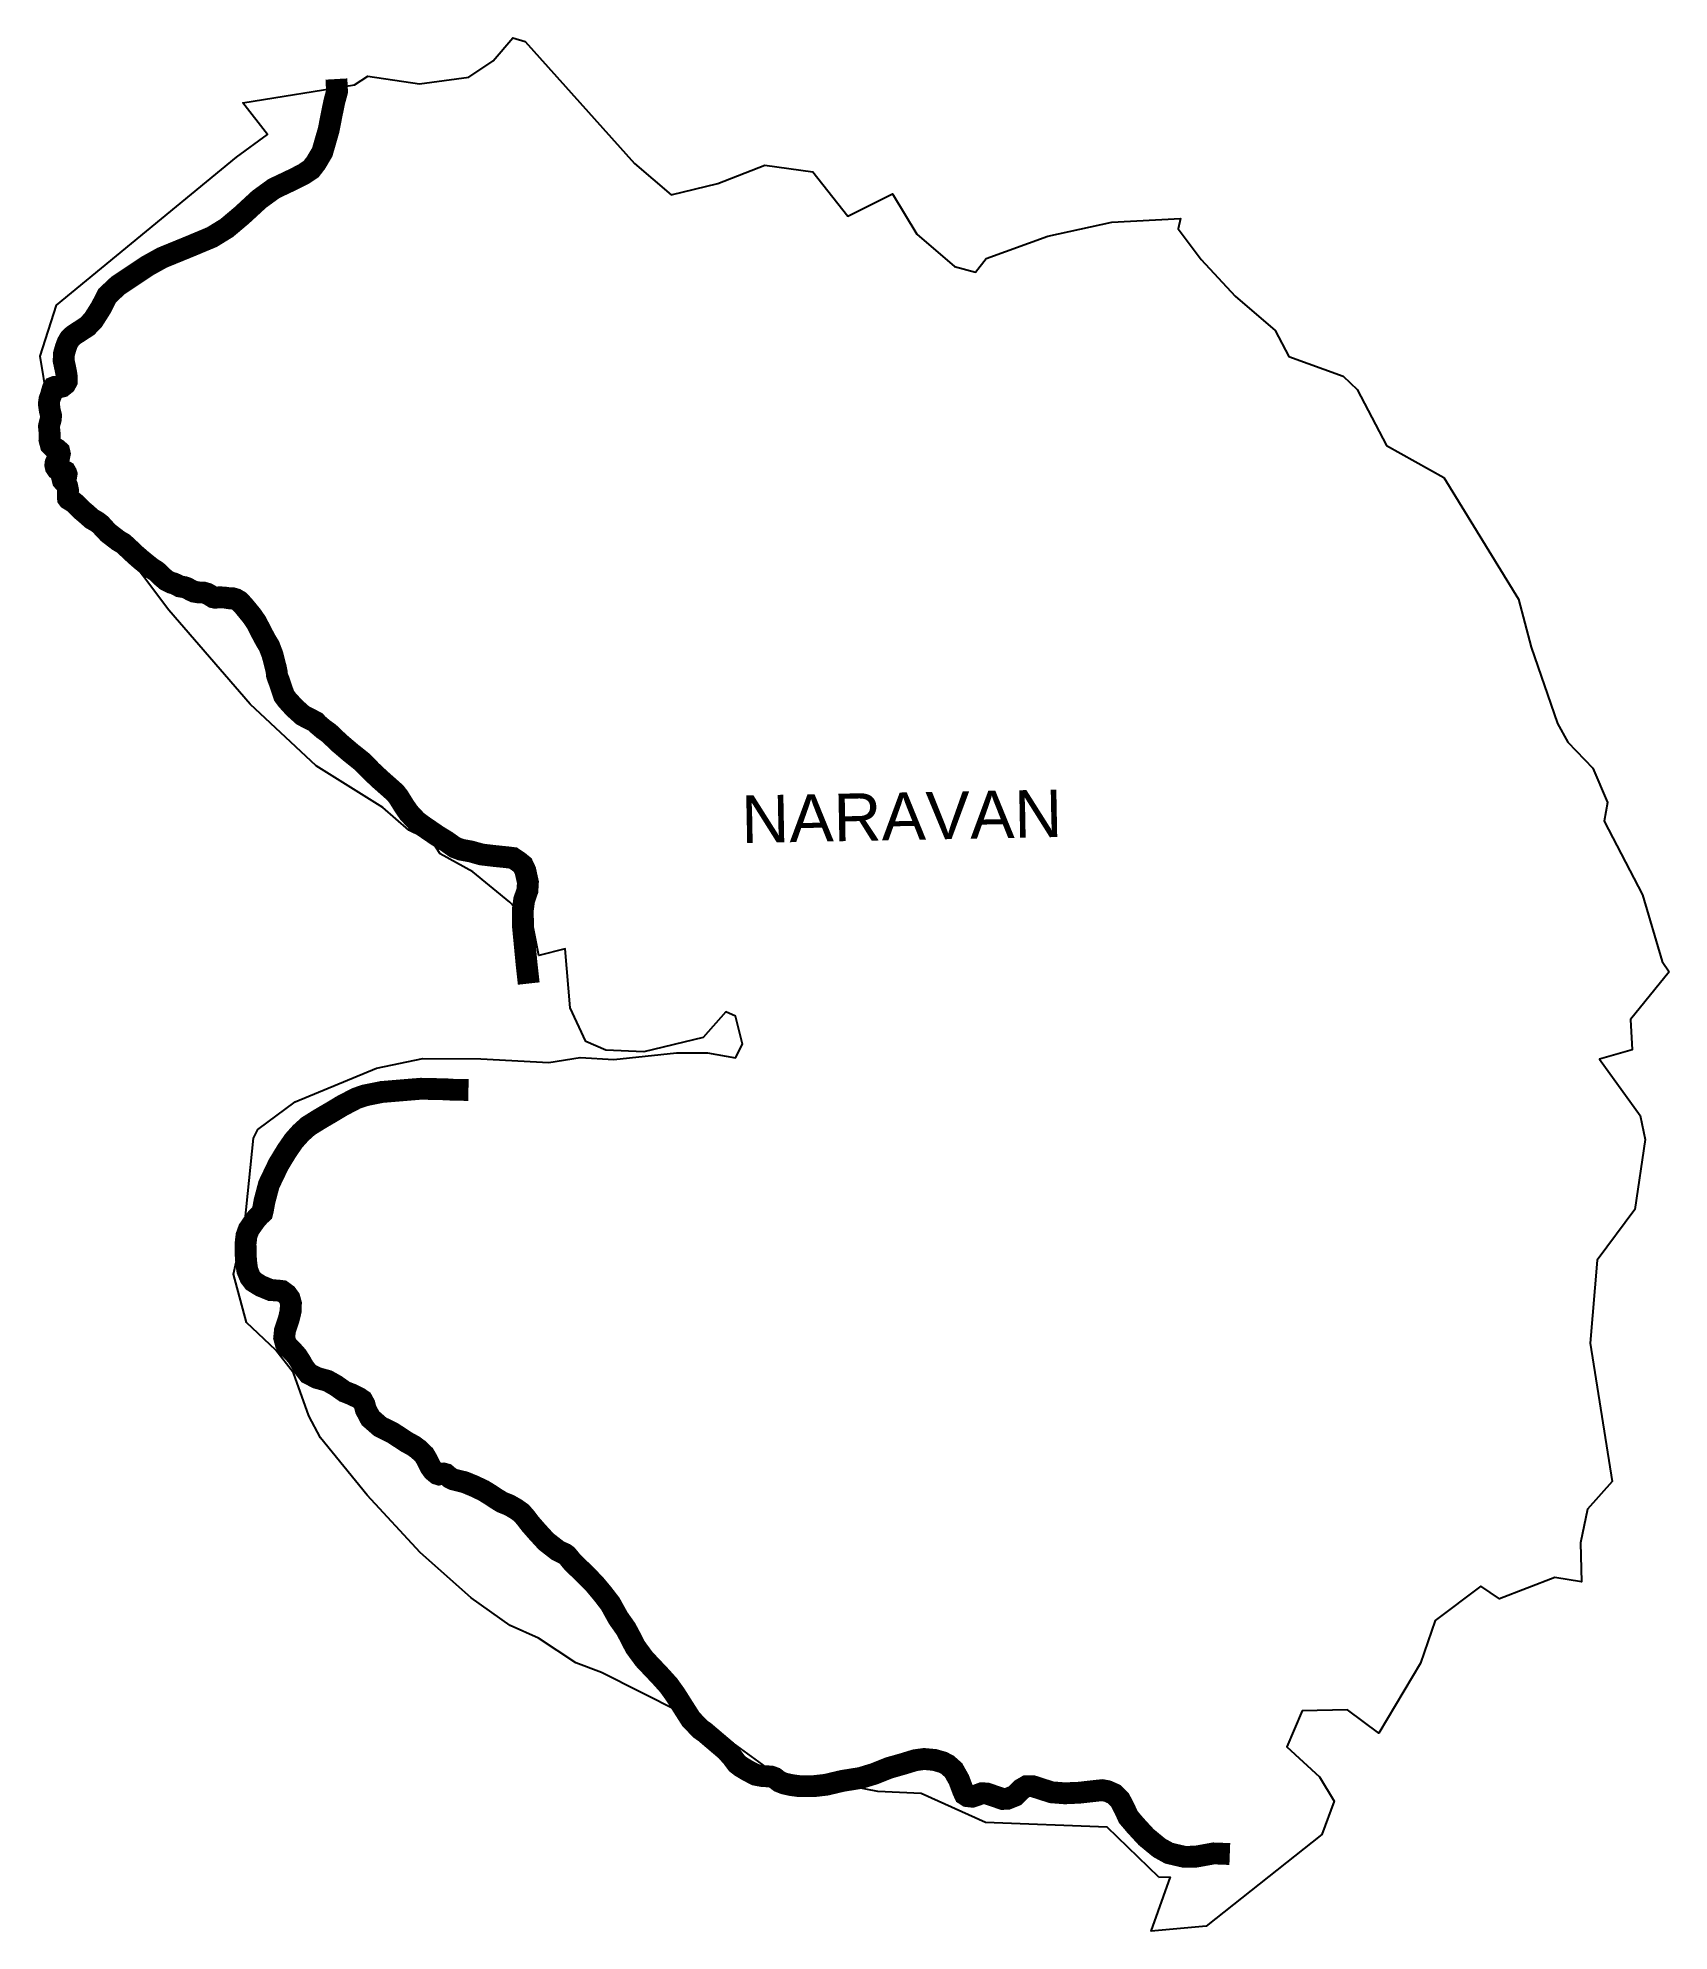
# Model space of a CAD drawing. Header units: metres. Extents: x 310271 to 314003, y 1915374 to 1919706.
import ezdxf

# ---------------------------------------------------------------- set-up
doc = ezdxf.new("R2010")
doc.units = ezdxf.units.M
for name, color, linetype in [('NATURALLY PROTECTED', 3, 'Continuous'), ('village', 3, 'Continuous'), ('VILLAGE NAME', 250, 'Continuous')]:
    doc.layers.add(name, color=color, linetype=linetype)
doc.styles.get("Standard").update_dxf_attribs({"font": 'calibri.ttf'})

msp = doc.modelspace()

# ---------------------------------------------------------------- linework, layer by layer
at = {"layer": 'NATURALLY PROTECTED', "color": 116, "true_color": 0x136734, "const_width": 50, "flags": 128}
for points in [[(310954.2, 1919611.3), (310954.7, 1919602.5), (310955.7, 1919582.7), (310949.4, 1919559.4), (310943.8, 1919532), (310936.4, 1919494.5), (310922, 1919444.3), (310907.4, 1919419.6), (310896.5, 1919405.4), (310879.1, 1919393.7), (310854.4, 1919381.2), (310811.4, 1919360.8), (310777.6, 1919336.2), (310738, 1919299.7), (310703.4, 1919270.5), (310669.6, 1919249.7), (310619.2, 1919228.6), (310599.9, 1919220.7), (310555.4, 1919202.5), (310521.9, 1919183.9), (310454.5, 1919138.9), (310429.8, 1919115.7), (310416.1, 1919088.6), (310397.8, 1919059.7), (310384, 1919045.3), (310352.6, 1919024.9), (310344.7, 1919017.6), (310338.9, 1919007.7), (310334.6, 1918995.7), (310330.7, 1918981.8), (310330.3, 1918966.6), (310333.9, 1918949.8), (310335.9, 1918940.1), (310337.2, 1918931.3), (310337, 1918919.1), (310334, 1918913.5), (310326.8, 1918907.8), (310320, 1918906.1), (310311.8, 1918906.6), (310309.5, 1918906.8), (310307, 1918905.8), (310305.8, 1918904), (310303.1, 1918895.6), (310301.4, 1918888.4), (310297.7, 1918878.3), (310296.4, 1918868.2), (310298.5, 1918852.9), (310301.4, 1918841.4), (310300.8, 1918833.2), (310298.3, 1918824.1), (310296.6, 1918816.5), (310297.2, 1918810.5), (310298.1, 1918801.2), (310298.4, 1918794.1), (310297.8, 1918785.7), (310300.9, 1918774.1), (310305.7, 1918769.2), (310315.6, 1918763.9), (310320.1, 1918759.6), (310321.4, 1918753.9), (310319.8, 1918746.2), (310315.4, 1918740.6), (310311.8, 1918732.8), (310311.2, 1918728), (310312.2, 1918723.4), (310314.9, 1918719.3), (310319.3, 1918716.7), (310327, 1918715.8), (310330.8, 1918715.2), (310334.1, 1918713.3), (310335.9, 1918710.2), (310336.9, 1918707.2), (310336.3, 1918703.6), (310333.9, 1918699.7), (310329.6, 1918697.1), (310328, 1918694.9), (310328.5, 1918692.9), (310332.9, 1918688.4), (310336.1, 1918685), (310338.3, 1918680.1), (310340, 1918671.5), (310339.9, 1918662), (310339.8, 1918654.6), (310340.1, 1918652.1), (310341.5, 1918650.2), (310347.1, 1918646.9), (310351.2, 1918644.3), (310356.7, 1918640.1), (310371, 1918625.5), (310380, 1918618.1), (310394.5, 1918605.2), (310406.1, 1918598.5), (310414.6, 1918592.1), (310421.5, 1918584.3), (310432.8, 1918572.5), (310454.9, 1918555.5), (310466.9, 1918548.4), (310480.6, 1918535.7), (310494.6, 1918522.5), (310508.2, 1918510.7), (310530.3, 1918492.8), (310542.8, 1918484.9), (310549.6, 1918478.7), (310554.7, 1918473.2), (310565.2, 1918464.4), (310576.4, 1918458.8), (310581.7, 1918457.6), (310589, 1918454.3), (310596, 1918450.4), (310605.9, 1918448.9), (310612.9, 1918446.6), (310620.6, 1918442.2), (310628.6, 1918438.5), (310639.3, 1918436.7), (310649.4, 1918436.6), (310658.5, 1918434), (310665.5, 1918430.1), (310672.3, 1918425.7), (310677.1, 1918424.6), (310687, 1918425.6), (310698.3, 1918425), (310710, 1918423.3), (310716.5, 1918423.4), (310724.1, 1918421.2), (310732, 1918416.6), (310741.6, 1918406.5), (310760.9, 1918383), (310771.2, 1918368), (310782.8, 1918345.2), (310793.1, 1918326), (310800.5, 1918313.9), (310807.9, 1918294.4), (310813.4, 1918273.1), (310816.3, 1918261.6), (310817.5, 1918255.4), (310818, 1918248.5), (310819.2, 1918244.2), (310822.6, 1918235.4), (310828.9, 1918217.1), (310834.5, 1918200.4), (310841.3, 1918191.2), (310857.4, 1918173.4), (310877.5, 1918155.3), (310896.7, 1918145.5), (310907.1, 1918140), (310911.4, 1918135.1), (310923.7, 1918124.6), (310937.2, 1918114.9), (310948.7, 1918104), (310960.7, 1918092.5), (310987, 1918070.1), (311002.2, 1918058), (311013.2, 1918049.2), (311035.2, 1918026.8), (311055.4, 1918007.9), (311073.6, 1917991.9), (311088.8, 1917978.4), (311096.3, 1917968.8), (311109.7, 1917947.2), (311119.7, 1917932.7), (311137.7, 1917913.4), (311152, 1917902.7), (311185.3, 1917879.9), (311206.8, 1917866.7), (311225.3, 1917853.5), (311239.2, 1917848.2), (311261.7, 1917844.1), (311286.3, 1917837.2), (311317.7, 1917833.5), (311343.6, 1917830.9), (311358.4, 1917829.1), (311371, 1917820.6), (311380.6, 1917812.8), (311386.5, 1917800.3), (311392.4, 1917773.6), (311391.3, 1917754.8), (311383.9, 1917733.4), (311380.9, 1917711.6), (311381, 1917673.4), (311389.4, 1917586.3), (311394.3, 1917541.9)], [(311256.4, 1917298.4), (311220.1, 1917298.9), (311205.7, 1917299.9), (311147.4, 1917301.2), (311058.1, 1917293.8), (311019.3, 1917285.9), (311000.1, 1917279.4), (310992, 1917275.2), (310966.9, 1917262.1), (310946.9, 1917250), (310914.9, 1917231.2), (310889.6, 1917215.4), (310872.5, 1917199.9), (310856.9, 1917182.5), (310840.6, 1917158.9), (310821.7, 1917127.8), (310799.8, 1917082.1), (310789.7, 1917043.9), (310785.7, 1917021.9), (310784.5, 1917017.3), (310779, 1917012.3), (310772, 1917004.9), (310762.9, 1916992.6), (310753.6, 1916979.1), (310748.5, 1916964.9), (310746.4, 1916946.8), (310746.6, 1916921.6), (310748, 1916903.2), (310750.4, 1916885.7), (310756.9, 1916870.1), (310764.3, 1916860.4), (310781.3, 1916849.9), (310803.9, 1916840.6), (310820.2, 1916839.5), (310829.9, 1916838.3), (310840.4, 1916830.6), (310846.9, 1916821.8), (310850.2, 1916809.9), (310849.5, 1916792.2), (310845.3, 1916774.5), (310836.5, 1916748.2), (310834.8, 1916731.7), (310838.1, 1916718.9), (310844.4, 1916710), (310856, 1916698.4), (310864.1, 1916689.3), (310872.1, 1916676.8), (310879, 1916664.4), (310890.4, 1916649.7), (310909.5, 1916639.7), (310934, 1916633), (310953, 1916622.3), (310972.8, 1916608.3), (310987.7, 1916602.5), (311005.1, 1916594.1), (311013.3, 1916588.5), (311018.7, 1916578.5), (311021.6, 1916567.3), (311032, 1916547.5), (311054.6, 1916527.8), (311083, 1916513.8), (311115.5, 1916492.5), (311130.5, 1916484.4), (311142.7, 1916475.4), (311155.3, 1916463.1), (311162.1, 1916451.3), (311166.5, 1916442), (311169.8, 1916435.6), (311174.9, 1916428.6), (311179.6, 1916424.1), (311184.7, 1916420.1), (311188.8, 1916418.8), (311194.1, 1916420.2), (311199, 1916420.8), (311204.6, 1916419.3), (311207.7, 1916416.6), (311214.5, 1916411), (311221.2, 1916407.6), (311232.7, 1916404.6), (311247.1, 1916401.2), (311268.8, 1916392.3), (311290.6, 1916382), (311305.5, 1916372.8), (311319, 1916363.8), (311332.9, 1916355.3), (311350, 1916348.4), (311365, 1916339.7), (311377.6, 1916330.7), (311387, 1916319.9), (311397.9, 1916305.6), (311413.8, 1916287.4), (311434.2, 1916265.2), (311460.7, 1916244.6), (311470.3, 1916239.9), (311476.6, 1916237.1), (311481.3, 1916233.8), (311487.7, 1916226.2), (311495, 1916217.2), (311502.7, 1916209.8), (311519.8, 1916193.5), (311545.1, 1916167.7), (311563.7, 1916145.4), (311581, 1916122.9), (311599, 1916090.3), (311616.5, 1916065.5), (311626.4, 1916047), (311638.1, 1916024.1), (311658.6, 1915996.2), (311695.6, 1915957.1), (311714.5, 1915936.1), (311730.1, 1915914.2), (311750.8, 1915881.5), (311765.4, 1915858.6), (311787.3, 1915835.8), (311797, 1915829.2), (311823.5, 1915806.6), (311846.1, 1915787.5), (311860, 1915771.8), (311870.8, 1915757.3), (311879.4, 1915750.6), (311896.8, 1915740.2), (311913.7, 1915731.6), (311928.9, 1915728.7), (311938.7, 1915728.2), (311948.4, 1915727.5), (311956.8, 1915724.6), (311967.8, 1915716.1), (311979, 1915711.6), (311995.1, 1915708), (312014.3, 1915705.5), (312045.8, 1915705.5), (312074.7, 1915708.8), (312111.3, 1915717.5), (312153.5, 1915724.3), (312184.1, 1915733.6), (312218.7, 1915747.4), (312251.6, 1915756.7), (312278.1, 1915764.9), (312298.8, 1915767.7), (312322.4, 1915765.6), (312341.3, 1915760.2), (312352, 1915754.8), (312366.3, 1915742.2), (312378.6, 1915720.1), (312387.8, 1915695.6), (312391.9, 1915686.7), (312398.1, 1915682.7), (312409.2, 1915681.5), (312418.7, 1915684.7), (312431.3, 1915689.4), (312442.5, 1915688.7), (312462.9, 1915681.7), (312478.4, 1915676.3), (312489.4, 1915676.8), (312506.5, 1915683.6), (312521.9, 1915698.8), (312533.6, 1915705.6), (312547, 1915705.6), (312573.2, 1915697.1), (312591, 1915691.5), (312620.6, 1915689.2), (312654, 1915690.6), (312685, 1915694.1), (312706.3, 1915696.4), (312718, 1915694.3), (312734.1, 1915687.1), (312746.8, 1915674.4), (312757.2, 1915654.3), (312766.1, 1915634.9), (312781.8, 1915616.4), (312807.1, 1915588.9), (312837.1, 1915564.3), (312859.1, 1915552.1), (312894.2, 1915543.9), (312919.8, 1915544.2), (312955.8, 1915550.7), (312961.2, 1915551.7), (312998.3, 1915550.3)]]:
    msp.add_lwpolyline(points, dxfattribs=at)
at = {"layer": 'village', "flags": 128}
msp.add_lwpolyline([(312835.8, 1915497.4), (312862.8, 1915497.9)], dxfattribs=at)
at = {"layer": 'village', "color": 3, "true_color": 0x00ff00}
for points in [[(312835.8, 1915497.4, 0), (312717.4, 1915612.1, 0), (312439.3, 1915622.6, 0), (312291.8, 1915688.8, 0), (312193.1, 1915693.1, 0), (312110.9, 1915709.1, 0), (312056.6, 1915695.3, 0), (311988, 1915712.2, 0), (311861.7, 1915804.2, 0), (311783.5, 1915841.1, 0), (311739.1, 1915875.3, 0), (311560.9, 1915965.5, 0), (311501.9, 1915988, 0), (311416.8, 1916044, 0), (311351.5, 1916073.3, 0), (311262.5, 1916136.2, 0), (311145.7, 1916240.5, 0), (311024.3, 1916371.7, 0), (310918.2, 1916502.8, 0), (310891, 1916552.5, 0), (310856.2, 1916651.2, 0), (310815.4, 1916702.8, 0), (310748.2, 1916766.7, 0), (310718.6, 1916876.9, 0), (310744.8, 1916994.4, 0), (310764.8, 1917188.4, 0), (310774.7, 1917207.9, 0), (310859.8, 1917271.3, 0), (311046.2, 1917348, 0), (311152.1, 1917370.6, 0), (311284.4, 1917369.4, 0), (311440.1, 1917361.2, 0), (311512, 1917372.5, 0), (311588.8, 1917367.8, 0), (311732.7, 1917383.4, 0), (311803.3, 1917383.3, 0), (311867.2, 1917371.6, 0), (311883, 1917403.2, 0), (311867.4, 1917467.2, 0), (311845.1, 1917477.3, 0), (311793.7, 1917418.8, 0), (311657.5, 1917385.8, 0), (311570.9, 1917389.5, 0), (311525.1, 1917409.4, 0), (311489.4, 1917486.4, 0), (311477.7, 1917621.5, 0), (311417.6, 1917606.3, 0), (311404.6, 1917671.1, 0), (311351.2, 1917728.3, 0), (311266.6, 1917797.8, 0), (311191.8, 1917838.6, 0), (311173.7, 1917866.6, 0), (311119.6, 1917892.5, 0), (311060.3, 1917944.3, 0), (310907.6, 1918040.2, 0), (310756.7, 1918181.2, 0), (310571.1, 1918395.9, 0), (310453, 1918553.6, 0), (310378.2, 1918631.9, 0), (310330.4, 1918735.7, 0), (310292.8, 1918879.9, 0), (310276.8, 1918977.5, 0), (310313.5, 1919093.8, 0), (310725.5, 1919432.2, 0), (310796.9, 1919484.1, 0), (310740, 1919556.8, 0), (310996, 1919598.2, 0), (311026.5, 1919618.2, 0), (311144.7, 1919600, 0), (311257.4, 1919615.5, 0), (311313, 1919653.3, 0), (311358.1, 1919705.5, 0), (311386.2, 1919697.5, 0), (311636.3, 1919417.9, 0), (311719.8, 1919346.1, 0), (311827.3, 1919372, 0), (311934.6, 1919414.4, 0), (312044.6, 1919398.8, 0), (312124, 1919297.6, 0), (312226.8, 1919348.4, 0), (312282.3, 1919256.2, 0), (312368.5, 1919182.2, 0), (312416.1, 1919169.5, 0), (312440.7, 1919200.6, 0), (312581.6, 1919251.8, 0), (312728.6, 1919284, 0), (312885.6, 1919292.3, 0), (312880.4, 1919268.5, 0), (312933.1, 1919198.4, 0), (313010.6, 1919114.2, 0), (313102.1, 1919036.3, 0), (313133, 1918976.3, 0), (313257.4, 1918931.8, 0), (313289.7, 1918900.9, 0), (313357, 1918772.6, 0), (313488, 1918699.6, 0), (313659.1, 1918421.3, 0), (313688.1, 1918311.5, 0), (313747.8, 1918137, 0), (313771.4, 1918094.2, 0), (313828.5, 1918034.8, 0), (313862.4, 1917956.1, 0), (313855.1, 1917913.6, 0), (313942.5, 1917745.1, 0), (313987.8, 1917592.4, 0), (314003.4, 1917568.7, 0)], [(314003.4, 1917568.7, 0), (313915, 1917459.7, 0), (313918.5, 1917390, 0), (313843.9, 1917368.9, 0), (313936.8, 1917239.9, 0), (313948.4, 1917185.1, 0), (313925.1, 1917024.7, 0), (313839, 1916909, 0), (313822.8, 1916718.9, 0), (313873.3, 1916402.9, 0), (313816.7, 1916339.3, 0), (313801, 1916262.3, 0), (313803.2, 1916172.8, 0), (313741.8, 1916182.8, 0), (313615.5, 1916134, 0), (313572.6, 1916163, 0), (313468, 1916084.9, 0), (313434.3, 1915987.3, 0), (313339.3, 1915826.9, 0), (313267.5, 1915880.1, 0), (313164.2, 1915878.3, 0), (313129.1, 1915795.7, 0), (313203.7, 1915726.9, 0), (313236.9, 1915671.3, 0), (313208.8, 1915594.7, 0), (312944.5, 1915385, 0), (312818.2, 1915373.9, 0), (312862.8, 1915497.9, 0)]]:
    msp.add_polyline3d(points, dxfattribs=at)

# ---------------------------------------------------------------- texts
at = {"layer": 'VILLAGE NAME', "insert": (311879.5, 1917971.9), "char_height": 108.748, "attachment_point": 1, "rotation": 1.1028}
msp.add_mtext_dynamic_manual_height_columns('{\\fArial|b0|i0|c0|p34;NARAVAN}', width=1571.314, gutter_width=543.7, heights=[0], dxfattribs=at)

doc.saveas('drawing.dxf')
